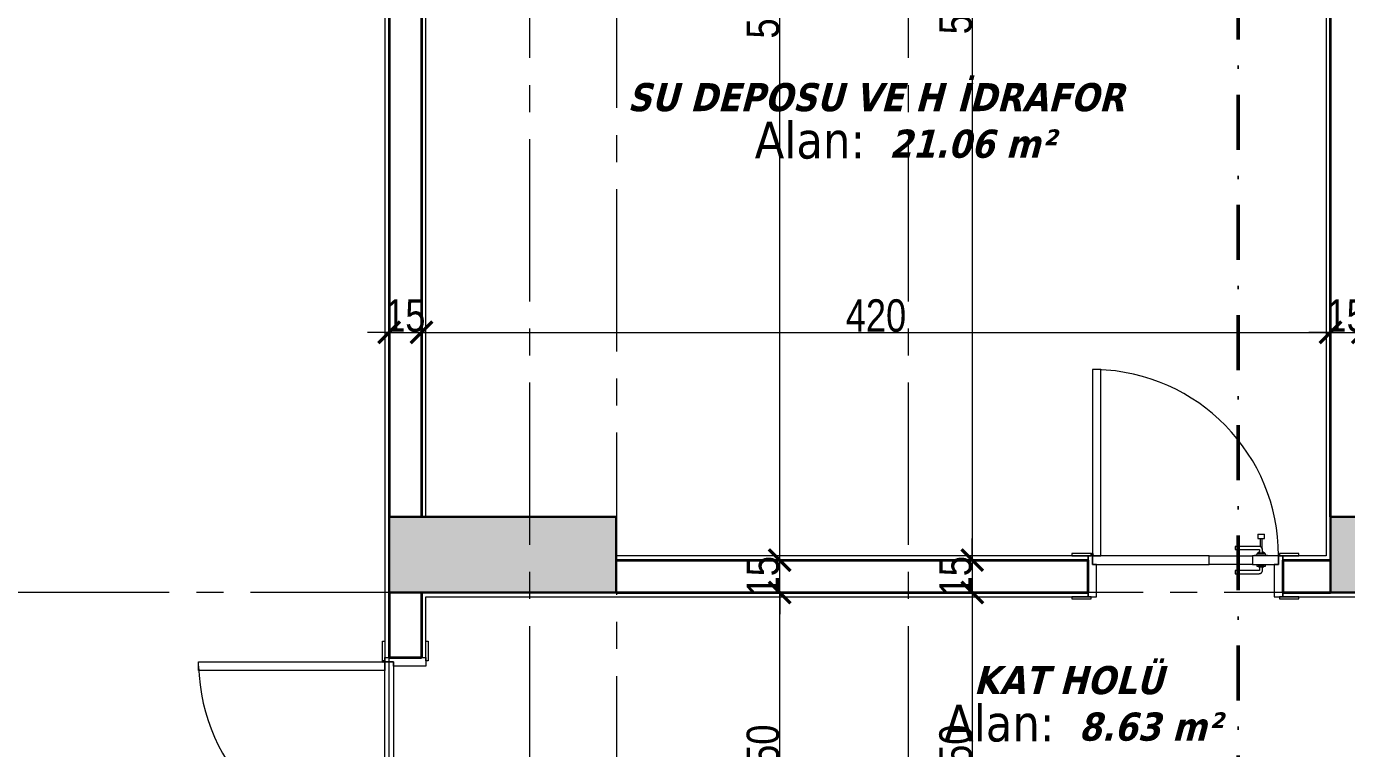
# Model space of a CAD drawing. Header units: millimetres. Extents: x 1373 to 40779, y 1939 to 6439.
# Drawn here: x 7154 to 7764, y 4294 to 4628 of the extents above; entities that cross this region are included whole.
import ezdxf

# ---------------------------------------------------------------- set-up
doc = ezdxf.new("R2010")
doc.units = ezdxf.units.MM
doc.linetypes.add('DASHDOTX2', pattern=[50.8, 25.4, -12.7, 0, -12.7])
doc.linetypes.add('IMPORT-CENTER2', pattern=[112.5, 75, -12.5, 12.5, -12.5])
for name, color, linetype, lineweight in [('A-AREA-IDEN', 2, 'Continuous', 18), ('A-DETL', 6, 'Continuous', 30), ('A-DETL-GENF', 92, 'Continuous', 18), ('A-DOOR', 31, 'Continuous', 18), ('A-DOOR-FRAM', 31, 'Continuous', 18), ('A-WALL', 20, 'Continuous', 9), ('A-WALL-FNSH', 113, 'Continuous', 18), ('ESYA', 3, 'Continuous', 25), ('kest', 4, 'DASHDOTX2', 50), ('OLCUIC', 241, 'Continuous', 20), ('S-GRID', 252, 'IMPORT-CENTER2', 5)]:
    doc.layers.add(name, color=color, linetype=linetype, lineweight=lineweight)
doc.layers.add('MASSE', color=7, linetype='Continuous')
doc.styles.add('50', font='arial.ttf', dxfattribs={"width": 0.8})
doc.styles.add('Tahoma', font='tahoma.ttf', dxfattribs={"height": 24.26112})
doc.styles.add('Tahoma_B_I', font='', dxfattribs={"height": 11})
doc.styles.get('Tahoma_B_I').set_extended_font_data('Tahoma', italic=True, bold=True)
doc.dimstyles.new('NERGİS', dxfattribs={"dimtxt": 15, "dimasz": 10, "dimexe": 20, "dimexo": 150, "dimgap": 0, "dimtad": 1, "dimdec": 0, "dimzin": 1, "dimtxsty": '50', "dimblk": 'ARCHTICK', "dimcen": 0, "dimse1": 1, "dimse2": 1, "dimclrd": 56, "dimclrt": 56, "dimazin": 3, "dimtfac": 1, "dimtdec": 0, "dimtix": 1, "dimtmove": 2, "dimatfit": 2, "dimldrblk": 'DOTSMALL', "dimlwd": 0, "dimlwe": -1, "dimarcsym": 0})

# ---------------------------------------------------------------- blocks, each defined once
blk = doc.blocks.new('_MB_KAPI_CAMLI_B - _m_kapı_90_camlı-2079224-2_BODRUM KAT')
at = {"layer": 'A-DOOR'}
for p, q in [((-44, 95.5), (-48, 95.5)), ((-48, 95.5), (-48, 9.5)), ((-44, 9.5), (-44, 95.5)), ((28.5, 19.5), (28.5, 17.5)), ((28.5, 19.5), (30, 19.5)), ((30, 19.5), (31.5, 19.5)), ((31.5, 17.5), (31.5, 19.5)), ((29, 13.8), (18, 13.8)), ((18, 13.8), (18, 12.4)), ((18, 12.4), (29, 12.4)), ((28.5, 17.5), (30, 17.5)), ((29.5, 17.5), (29.5, 13.55)), ((30, 17.5), (31.5, 17.5)), ((30.5, 12.5), (30.5, 17.5)), ((-48, 9.5), (-44, 9.5)), ((6, 9.5), (-48, 9.5)), ((-48, 9.5), (-48, 5.5)), ((6, 5.5), (6, 9.5)), ((6, 9.5), (26, 9.5)), ((38, 9.5), (26, 9.5)), ((26, 9.5), (26, 5.5)), ((27, 9.8), (27, 9.5)), ((27, 9.8), (28.04, 9.8)), ((28, 10.3), (28, 9.5)), ((28.09, 10.3), (28, 10.3)), ((28.67, 10.3), (28, 10.3)), ((28.67, 10.3), (31.33, 10.3)), ((28.78, 10.6), (28.78, 10.3)), ((28.94, 10.6), (28.78, 10.6)), ((31.22, 10.6), (28.78, 10.6)), ((29.3, 12.1), (29.3, 10.6)), ((30.7, 10.6), (30.7, 12.1)), ((31.22, 10.6), (31.06, 10.6)), ((31.22, 10.3), (31.22, 10.6)), ((32, 10.3), (31.33, 10.3)), ((32, 10.3), (31.91, 10.3)), ((31.96, 9.8), (33, 9.8)), ((32, 9.5), (32, 10.3)), ((33, 9.5), (33, 9.8)), ((40, 9.5), (38, 9.5)), ((38, 5.5), (38, 9.5)), ((-48, 5.5), (6, 5.5)), ((26, 5.5), (6, 5.5)), ((29, 2.6), (18, 2.6)), ((18, 2.6), (18, 1.2)), ((18, 1.2), (29, 1.2)), ((26, 5.5), (38, 5.5)), ((28, 5.5), (28, 4.7)), ((28, 4.7), (28.67, 4.7)), ((28, 4.7), (28.09, 4.7)), ((31.33, 4.7), (28.67, 4.7)), ((28.78, 4.7), (28.78, 4.4)), ((28.78, 4.4), (31.22, 4.4)), ((28.78, 4.4), (28.94, 4.4)), ((29.3, 4.4), (29.3, 2.9)), ((30.7, 2.9), (30.7, 4.4)), ((31.06, 4.4), (31.22, 4.4)), ((31.22, 4.4), (31.22, 4.7)), ((31.33, 4.7), (32, 4.7)), ((31.91, 4.7), (32, 4.7)), ((32, 4.7), (32, 5.5))]:
    blk.add_line(p, q, dxfattribs=at)
at = {"layer": 'A-DOOR', "flags": 128}
for points in [[(30.7, 12.1), (30.7, 12.17), (30.69, 12.24), (30.69, 12.3), (30.68, 12.37), (30.67, 12.44), (30.65, 12.5), (30.63, 12.57), (30.61, 12.63), (30.59, 12.7), (30.57, 12.76), (30.54, 12.82), (30.51, 12.89), (30.48, 12.94), (30.44, 13), (30.4, 13.06), (30.36, 13.12), (30.32, 13.17), (30.28, 13.22), (30.23, 13.27), (30.18, 13.32), (30.13, 13.37), (30.08, 13.41), (30.03, 13.45), (29.97, 13.49), (29.92, 13.53), (29.86, 13.57), (29.8, 13.6), (29.74, 13.63), (29.68, 13.66), (29.62, 13.68), (29.55, 13.71), (29.49, 13.73), (29.42, 13.75), (29.36, 13.76), (29.29, 13.78), (29.22, 13.79), (29.15, 13.79), (29.09, 13.8), (29.02, 13.8), (29, 13.8)], [(29, 12.4), (29.01, 12.4), (29.02, 12.4), (29.04, 12.4), (29.05, 12.4), (29.06, 12.39), (29.07, 12.39), (29.08, 12.39), (29.09, 12.38), (29.11, 12.38), (29.12, 12.38), (29.13, 12.37), (29.14, 12.37), (29.15, 12.36), (29.16, 12.35), (29.17, 12.35), (29.18, 12.34), (29.19, 12.33), (29.2, 12.33), (29.21, 12.32), (29.22, 12.31), (29.22, 12.3), (29.23, 12.29), (29.24, 12.28), (29.25, 12.27), (29.25, 12.26), (29.26, 12.25), (29.26, 12.24), (29.27, 12.23), (29.28, 12.22), (29.28, 12.21), (29.28, 12.2), (29.29, 12.19), (29.29, 12.17), (29.29, 12.16), (29.3, 12.15), (29.3, 12.14), (29.3, 12.13), (29.3, 12.12), (29.3, 12.1), (29.3, 12.1)], [(28.02, 9.8), (28.04, 9.88), (28.05, 9.96), (28.07, 10.03), (28.1, 10.11)], [(28.18, 10.33), (28.22, 10.41), (28.26, 10.48), (28.3, 10.55), (28.34, 10.61), (28.38, 10.68), (28.43, 10.74), (28.48, 10.8), (28.54, 10.86), (28.59, 10.92), (28.65, 10.98), (28.71, 11.03), (28.77, 11.08), (28.84, 11.13), (28.9, 11.17), (28.97, 11.22), (29.04, 11.25), (29.11, 11.29), (29.18, 11.33), (29.19, 11.33)], [(29.19, 11.33), (29.21, 11.34), (29.23, 11.35), (29.25, 11.36), (29.27, 11.37), (29.28, 11.38), (29.3, 11.39), (29.32, 11.41)], [(30.68, 11.41), (30.7, 11.4), (30.71, 11.38), (30.73, 11.37), (30.75, 11.36), (30.77, 11.35), (30.79, 11.34), (30.8, 11.33), (30.81, 11.33)], [(30.81, 11.33), (30.88, 11.3), (30.95, 11.26), (31.02, 11.22), (31.09, 11.18), (31.15, 11.13), (31.22, 11.09), (31.28, 11.04), (31.34, 10.98), (31.4, 10.93), (31.46, 10.87), (31.51, 10.81), (31.56, 10.75), (31.61, 10.69), (31.66, 10.62), (31.7, 10.56), (31.74, 10.49), (31.78, 10.42), (31.81, 10.34), (31.85, 10.27)], [(31.92, 10.05), (31.94, 9.97), (31.96, 9.89), (31.98, 9.81), (31.98, 9.8)], [(29, 1.2), (29.07, 1.2), (29.14, 1.21), (29.2, 1.21), (29.27, 1.22), (29.34, 1.23), (29.4, 1.25), (29.47, 1.27), (29.53, 1.29), (29.6, 1.31), (29.66, 1.33), (29.72, 1.36), (29.79, 1.39), (29.84, 1.42), (29.9, 1.46), (29.96, 1.5), (30.02, 1.54), (30.07, 1.58), (30.12, 1.62), (30.17, 1.67), (30.22, 1.72), (30.27, 1.77), (30.31, 1.82), (30.35, 1.87), (30.39, 1.93), (30.43, 1.98), (30.47, 2.04), (30.5, 2.1), (30.53, 2.16), (30.56, 2.22), (30.58, 2.28), (30.61, 2.35), (30.63, 2.41), (30.65, 2.48), (30.66, 2.54), (30.68, 2.61), (30.69, 2.68), (30.69, 2.75), (30.7, 2.81), (30.7, 2.88), (30.7, 2.9)], [(29.3, 2.9), (29.3, 2.89), (29.3, 2.88), (29.3, 2.86), (29.3, 2.85), (29.29, 2.84), (29.29, 2.83), (29.29, 2.82), (29.28, 2.81), (29.28, 2.79), (29.28, 2.78), (29.27, 2.77), (29.27, 2.76), (29.26, 2.75), (29.25, 2.74), (29.25, 2.73), (29.24, 2.72), (29.23, 2.71), (29.23, 2.7), (29.22, 2.69), (29.21, 2.68), (29.2, 2.68), (29.19, 2.67), (29.18, 2.66), (29.17, 2.65), (29.16, 2.65), (29.15, 2.64), (29.14, 2.64), (29.13, 2.63), (29.12, 2.62), (29.11, 2.62), (29.1, 2.62), (29.09, 2.61), (29.07, 2.61), (29.06, 2.61), (29.05, 2.6), (29.04, 2.6), (29.03, 2.6), (29.02, 2.6), (29, 2.6), (29, 2.6)]]:
    blk.add_lwpolyline(points, dxfattribs=at)
at = {"layer": 'A-DOOR'}
blk.add_circle((-48.06, 10.27), 0.42, dxfattribs=at)
blk.add_arc((-48, 9.5), 86.02, 0, 88.63569, dxfattribs=at)
at = {"layer": 'A-DOOR-FRAM'}
for p, q in [((-48.5, 10.5), (-57.5, 10.5)), ((-57.5, 10.5), (-57.5, 9.5)), ((-57.5, 9.5), (-48.5, 9.5)), ((-48, 9.5), (-50, 9.5)), ((-50, 9.5), (-50, -9.5)), ((-48.5, 9.5), (-48.5, 10.5)), ((-48, 5.5), (-48, 9.5)), ((40, 9.5), (38, 9.5)), ((38, 9.5), (38, 5.5)), ((47.5, 10.5), (38.5, 10.5)), ((38.5, 10.5), (38.5, 9.5)), ((38.5, 9.5), (47.5, 9.5)), ((40, -9.5), (40, 9.5)), ((47.5, 9.5), (47.5, 10.5)), ((-46, 5.5), (-48, 5.5)), ((-46, -9.5), (-46, 5.5)), ((38, 5.5), (36, 5.5)), ((36, 5.5), (36, -9.5)), ((-48.5, -9.5), (-57.5, -9.5)), ((-57.5, -9.5), (-57.5, -10.5)), ((-57.5, -10.5), (-48.5, -10.5)), ((-50, -9.5), (-46, -9.5)), ((-48.5, -10.5), (-48.5, -9.5)), ((36, -9.5), (40, -9.5)), ((47.5, -9.5), (38.5, -9.5)), ((38.5, -9.5), (38.5, -10.5)), ((38.5, -10.5), (47.5, -10.5)), ((47.5, -10.5), (47.5, -9.5))]:
    blk.add_line(p, q, dxfattribs=at)
blk = doc.blocks.new('_MB_KAPI_CAMLI_B - _m_kapı_90_camlı-2079169-2_BODRUM KAT')
at = {"layer": 'A-DOOR'}
for p, q in [((-48, -9.5), (-48, -5.5)), ((-48, -5.5), (6, -5.5)), ((6, -5.5), (6, -9.5)), ((26, -5.5), (6, -5.5)), ((29, -1.2), (18, -1.2)), ((18, -1.2), (18, -2.6)), ((18, -2.6), (29, -2.6)), ((26, -9.5), (26, -5.5)), ((26, -5.5), (38, -5.5)), ((28, -4.7), (28, -5.5)), ((28.09, -4.7), (28, -4.7)), ((28.67, -4.7), (28, -4.7)), ((28.67, -4.7), (31.33, -4.7)), ((28.78, -4.4), (28.78, -4.7)), ((28.94, -4.4), (28.78, -4.4)), ((31.22, -4.4), (28.78, -4.4)), ((29.3, -2.9), (29.3, -4.4)), ((30.7, -4.4), (30.7, -2.9)), ((31.22, -4.4), (31.06, -4.4)), ((31.22, -4.7), (31.22, -4.4)), ((32, -4.7), (31.33, -4.7)), ((32, -4.7), (31.91, -4.7)), ((32, -5.5), (32, -4.7)), ((38, -5.5), (38, -9.5)), ((-48, -95.5), (-48, -9.5)), ((-48, -9.5), (-44, -9.5)), ((6, -9.5), (-48, -9.5)), ((-44, -9.5), (-44, -95.5)), ((6, -9.5), (26, -9.5)), ((38, -9.5), (26, -9.5)), ((27, -9.5), (27, -9.8)), ((28.04, -9.8), (27, -9.8)), ((28, -9.5), (28, -10.3)), ((28, -10.3), (28.67, -10.3)), ((28, -10.3), (28.09, -10.3)), ((31.33, -10.3), (28.67, -10.3)), ((28.78, -10.3), (28.78, -10.6)), ((28.78, -10.6), (31.22, -10.6)), ((28.78, -10.6), (28.94, -10.6)), ((29.3, -10.6), (29.3, -12.1)), ((30.7, -12.1), (30.7, -10.6)), ((31.06, -10.6), (31.22, -10.6)), ((31.22, -10.6), (31.22, -10.3)), ((31.33, -10.3), (32, -10.3)), ((31.91, -10.3), (32, -10.3)), ((33, -9.8), (31.96, -9.8)), ((32, -10.3), (32, -9.5)), ((33, -9.8), (33, -9.5)), ((40, -9.5), (38, -9.5)), ((29, -12.4), (18, -12.4)), ((18, -12.4), (18, -13.8)), ((18, -13.8), (29, -13.8)), ((28.5, -17.5), (28.5, -19.5)), ((30, -17.5), (28.5, -17.5)), ((29.5, -13.55), (29.5, -17.5)), ((31.5, -17.5), (30, -17.5)), ((30.5, -17.5), (30.5, -12.5)), ((31.5, -19.5), (31.5, -17.5)), ((30, -19.5), (28.5, -19.5)), ((31.5, -19.5), (30, -19.5)), ((-44, -95.5), (-48, -95.5))]:
    blk.add_line(p, q, dxfattribs=at)
at = {"layer": 'A-DOOR', "flags": 128}
for points in [[(30.7, -2.9), (30.7, -2.83), (30.69, -2.76), (30.69, -2.7), (30.68, -2.63), (30.67, -2.56), (30.65, -2.5), (30.63, -2.43), (30.61, -2.37), (30.59, -2.3), (30.57, -2.24), (30.54, -2.18), (30.51, -2.11), (30.48, -2.06), (30.44, -2), (30.4, -1.94), (30.36, -1.88), (30.32, -1.83), (30.28, -1.78), (30.23, -1.73), (30.18, -1.68), (30.13, -1.63), (30.08, -1.59), (30.03, -1.55), (29.97, -1.51), (29.92, -1.47), (29.86, -1.43), (29.8, -1.4), (29.74, -1.37), (29.68, -1.34), (29.62, -1.32), (29.55, -1.29), (29.49, -1.27), (29.42, -1.25), (29.36, -1.24), (29.29, -1.22), (29.22, -1.21), (29.15, -1.21), (29.09, -1.2), (29.02, -1.2), (29, -1.2)], [(29, -2.6), (29.01, -2.6), (29.02, -2.6), (29.04, -2.6), (29.05, -2.6), (29.06, -2.61), (29.07, -2.61), (29.08, -2.61), (29.09, -2.62), (29.11, -2.62), (29.12, -2.62), (29.13, -2.63), (29.14, -2.63), (29.15, -2.64), (29.16, -2.65), (29.17, -2.65), (29.18, -2.66), (29.19, -2.67), (29.2, -2.67), (29.21, -2.68), (29.22, -2.69), (29.22, -2.7), (29.23, -2.71), (29.24, -2.72), (29.25, -2.73), (29.25, -2.74), (29.26, -2.75), (29.26, -2.76), (29.27, -2.77), (29.28, -2.78), (29.28, -2.79), (29.28, -2.8), (29.29, -2.81), (29.29, -2.83), (29.29, -2.84), (29.3, -2.85), (29.3, -2.86), (29.3, -2.87), (29.3, -2.88), (29.3, -2.9), (29.3, -2.9)], [(28.08, -10.05), (28.06, -9.97), (28.04, -9.89), (28.02, -9.81), (28.02, -9.8)], [(29.19, -11.33), (29.12, -11.3), (29.05, -11.26), (28.98, -11.22), (28.91, -11.18), (28.85, -11.13), (28.78, -11.09), (28.72, -11.04), (28.66, -10.98), (28.6, -10.93), (28.54, -10.87), (28.49, -10.81), (28.44, -10.75), (28.39, -10.69), (28.34, -10.62), (28.3, -10.56), (28.26, -10.49), (28.22, -10.42), (28.19, -10.34), (28.15, -10.27)], [(29, -13.8), (29.07, -13.8), (29.14, -13.79), (29.2, -13.79), (29.27, -13.78), (29.34, -13.77), (29.4, -13.75), (29.47, -13.73), (29.53, -13.71), (29.6, -13.69), (29.66, -13.67), (29.72, -13.64), (29.79, -13.61), (29.84, -13.58), (29.9, -13.54), (29.96, -13.5), (30.02, -13.46), (30.07, -13.42), (30.12, -13.38), (30.17, -13.33), (30.22, -13.28), (30.27, -13.23), (30.31, -13.18), (30.35, -13.13), (30.39, -13.07), (30.43, -13.02), (30.47, -12.96), (30.5, -12.9), (30.53, -12.84), (30.56, -12.78), (30.58, -12.72), (30.61, -12.65), (30.63, -12.59), (30.65, -12.52), (30.66, -12.46), (30.68, -12.39), (30.69, -12.32), (30.69, -12.25), (30.7, -12.19), (30.7, -12.12), (30.7, -12.1)], [(29.3, -12.1), (29.3, -12.11), (29.3, -12.12), (29.3, -12.14), (29.3, -12.15), (29.29, -12.16), (29.29, -12.17), (29.29, -12.18), (29.28, -12.19), (29.28, -12.21), (29.28, -12.22), (29.27, -12.23), (29.27, -12.24), (29.26, -12.25), (29.25, -12.26), (29.25, -12.27), (29.24, -12.28), (29.23, -12.29), (29.23, -12.3), (29.22, -12.31), (29.21, -12.32), (29.2, -12.32), (29.19, -12.33), (29.18, -12.34), (29.17, -12.35), (29.16, -12.35), (29.15, -12.36), (29.14, -12.36), (29.13, -12.37), (29.12, -12.38), (29.11, -12.38), (29.1, -12.38), (29.09, -12.39), (29.07, -12.39), (29.06, -12.39), (29.05, -12.4), (29.04, -12.4), (29.03, -12.4), (29.02, -12.4), (29, -12.4), (29, -12.4)], [(29.32, -11.41), (29.3, -11.4), (29.29, -11.38), (29.27, -11.37), (29.25, -11.36), (29.23, -11.35), (29.21, -11.34), (29.2, -11.33), (29.19, -11.33)], [(30.81, -11.33), (30.79, -11.34), (30.77, -11.35), (30.75, -11.36), (30.73, -11.37), (30.72, -11.38), (30.7, -11.39), (30.68, -11.41)], [(31.82, -10.33), (31.78, -10.41), (31.74, -10.48), (31.7, -10.55), (31.66, -10.61), (31.62, -10.68), (31.57, -10.74), (31.52, -10.8), (31.46, -10.86), (31.41, -10.92), (31.35, -10.98), (31.29, -11.03), (31.23, -11.08), (31.16, -11.13), (31.1, -11.17), (31.03, -11.22), (30.96, -11.25), (30.89, -11.29), (30.82, -11.33), (30.81, -11.33)], [(31.98, -9.8), (31.96, -9.88), (31.95, -9.96), (31.93, -10.03), (31.9, -10.11)]]:
    blk.add_lwpolyline(points, dxfattribs=at)
at = {"layer": 'A-DOOR'}
blk.add_circle((-48.06, -10.27), 0.42, dxfattribs=at)
blk.add_arc((-48, -9.5), 86.02, 271.36431, 0, dxfattribs=at)
at = {"layer": 'A-DOOR-FRAM'}
for p, q in [((-57.5, 9.5), (-57.5, 10.5)), ((-57.5, 10.5), (-48.5, 10.5)), ((-48.5, 9.5), (-57.5, 9.5)), ((-50, -9.5), (-50, 9.5)), ((-50, 9.5), (-46, 9.5)), ((-48.5, 10.5), (-48.5, 9.5)), ((-46, 9.5), (-46, -5.5)), ((36, 9.5), (40, 9.5)), ((36, -5.5), (36, 9.5)), ((38.5, 9.5), (38.5, 10.5)), ((38.5, 10.5), (47.5, 10.5)), ((47.5, 9.5), (38.5, 9.5)), ((40, 9.5), (40, -9.5)), ((47.5, 10.5), (47.5, 9.5)), ((-48, -5.5), (-48, -9.5)), ((-46, -5.5), (-48, -5.5)), ((38, -5.5), (36, -5.5)), ((38, -9.5), (38, -5.5)), ((-57.5, -9.5), (-48.5, -9.5)), ((-57.5, -10.5), (-57.5, -9.5)), ((-48.5, -10.5), (-57.5, -10.5)), ((-48, -9.5), (-50, -9.5)), ((-48.5, -9.5), (-48.5, -10.5)), ((40, -9.5), (38, -9.5)), ((38.5, -9.5), (47.5, -9.5)), ((38.5, -10.5), (38.5, -9.5)), ((47.5, -10.5), (38.5, -10.5)), ((47.5, -9.5), (47.5, -10.5))]:
    blk.add_line(p, q, dxfattribs=at)
blk = doc.blocks.new('_MB_TASLAK_MAHALL_ETİKETİ_50_ÖL1 - _MB_1_100 ODA ETİKETİ 2-1849262-2_BODRUM KAT')
at = {"layer": 'A-AREA-IDEN', "insert": (-0.1168, 0.0189), "char_height": 0.17, "width": 0.633333, "attachment_point": 1, "style": 'Tahoma'}
blk.add_mtext('Alan:', dxfattribs=at)
blk = doc.blocks.new('_ArchTick')
at = {"color": 0, "linetype": 'ByBlock', "const_width": 0.15}
blk.add_lwpolyline([(-0.5, -0.5), (0.5, 0.5)], dxfattribs=at)
blk = doc.blocks.new('*D18104')
at = {"layer": 'Defpoints', "color": 0, "transparency": 16777216}
for p in [(7590.74, 4895.42), (7590.74, 4381.56), (7590.74, 4381.56)]:
    blk.add_point(p, dxfattribs=at)
at = {"layer": 'OLCUIC', "color": 56, "lineweight": 0, "transparency": 16777216}
blk.add_line((7590.74, 4895.42), (7590.74, 4381.56), dxfattribs=at)
at = {"layer": 'OLCUIC', "color": 56, "lineweight": 0, "transparency": 16777216, "xscale": 10, "yscale": 10, "zscale": 10}
for p, rotation in [((7590.74, 4895.42), 90), ((7590.74, 4381.56), 270)]:
    blk.add_blockref('_ArchTick', p, dxfattribs=dict(at, rotation=rotation))
at = {"layer": 'OLCUIC', "color": 56, "transparency": 16777216, "insert": (7583.08, 4638.49), "char_height": 15, "attachment_point": 5, "rotation": 90, "style": '50'}
blk.add_mtext('514', dxfattribs=at)
blk = doc.blocks.new('_DotSmall')
at = {"layer": 'ESYA', "color": 0, "const_width": 0.5}
blk.add_lwpolyline([(-0.0625, 0, 1), (0.0625, 0, 1)], format="xyb", close=True, dxfattribs=at)
blk = doc.blocks.new('*D18105')
at = {"layer": 'Defpoints', "color": 0, "transparency": 16777216}
for p in [(7590.74, 4381.56), (7590.74, 4366.56), (7590.74, 4366.56)]:
    blk.add_point(p, dxfattribs=at)
at = {"layer": 'OLCUIC', "color": 56, "lineweight": 0, "transparency": 16777216}
for p, q in [((7590.74, 4381.56), (7590.74, 4391.56)), ((7590.74, 4381.56), (7590.74, 4366.56)), ((7590.74, 4366.56), (7590.74, 4356.56))]:
    blk.add_line(p, q, dxfattribs=at)
at = {"layer": 'OLCUIC', "color": 56, "lineweight": 0, "transparency": 16777216, "xscale": 10, "yscale": 10, "zscale": 10}
for p, rotation in [((7590.74, 4381.56), 270), ((7590.74, 4366.56), 90)]:
    blk.add_blockref('_ArchTick', p, dxfattribs=dict(at, rotation=rotation))
at = {"layer": 'OLCUIC', "color": 56, "transparency": 16777216, "insert": (7583.08, 4374.06), "char_height": 15, "attachment_point": 5, "rotation": 90, "style": '50'}
blk.add_mtext('15', dxfattribs=at)
blk = doc.blocks.new('*D18106')
at = {"layer": 'Defpoints', "color": 0, "transparency": 16777216}
for p in [(7590.74, 4366.56), (7590.74, 4216.56), (7590.74, 4216.56)]:
    blk.add_point(p, dxfattribs=at)
at = {"layer": 'OLCUIC', "color": 56, "lineweight": 0, "transparency": 16777216}
blk.add_line((7590.74, 4366.56), (7590.74, 4216.56), dxfattribs=at)
at = {"layer": 'OLCUIC', "color": 56, "lineweight": 0, "transparency": 16777216, "xscale": 10, "yscale": 10, "zscale": 10}
for p, rotation in [((7590.74, 4366.56), 90), ((7590.74, 4216.56), 270)]:
    blk.add_blockref('_ArchTick', p, dxfattribs=dict(at, rotation=rotation))
at = {"layer": 'OLCUIC', "color": 56, "transparency": 16777216, "insert": (7583.08, 4291.56), "char_height": 15, "attachment_point": 5, "rotation": 90, "style": '50'}
blk.add_mtext('150', dxfattribs=at)
blk = doc.blocks.new('*D18124')
at = {"layer": 'Defpoints', "color": 0, "transparency": 16777216}
for p in [(7501.72, 4366.56), (7515.27, 4366.56), (7528.21, 4216.56)]:
    blk.add_point(p, dxfattribs=at)
at = {"layer": 'OLCUIC', "color": 56, "lineweight": 0, "transparency": 16777216}
blk.add_line((7501.72, 4216.56), (7501.72, 4366.56), dxfattribs=at)
at = {"layer": 'OLCUIC', "color": 56, "lineweight": 0, "transparency": 16777216, "xscale": 10, "yscale": 10, "zscale": 10}
for p, rotation in [((7501.72, 4366.56), 90), ((7501.72, 4216.56), 270)]:
    blk.add_blockref('_ArchTick', p, dxfattribs=dict(at, rotation=rotation))
at = {"layer": 'OLCUIC', "color": 56, "transparency": 16777216, "insert": (7494.06, 4291.56), "char_height": 15, "attachment_point": 5, "rotation": 90, "style": '50'}
blk.add_mtext('150', dxfattribs=at)
blk = doc.blocks.new('*D18125')
at = {"layer": 'Defpoints', "color": 0, "transparency": 16777216}
for p in [(7501.72, 4381.56), (7518.22, 4381.56), (7515.27, 4366.56)]:
    blk.add_point(p, dxfattribs=at)
at = {"layer": 'OLCUIC', "color": 56, "lineweight": 0, "transparency": 16777216}
for p, q in [((7501.72, 4381.56), (7501.72, 4391.56)), ((7501.72, 4366.56), (7501.72, 4381.56)), ((7501.72, 4366.56), (7501.72, 4356.56))]:
    blk.add_line(p, q, dxfattribs=at)
at = {"layer": 'OLCUIC', "color": 56, "lineweight": 0, "transparency": 16777216, "xscale": 10, "yscale": 10, "zscale": 10}
for p, rotation in [((7501.72, 4381.56), 270), ((7501.72, 4366.56), 90)]:
    blk.add_blockref('_ArchTick', p, dxfattribs=dict(at, rotation=rotation))
at = {"layer": 'OLCUIC', "color": 56, "transparency": 16777216, "insert": (7494.06, 4374.06), "char_height": 15, "attachment_point": 5, "rotation": 90, "style": '50'}
blk.add_mtext('15', dxfattribs=at)
blk = doc.blocks.new('*D18126')
at = {"layer": 'Defpoints', "color": 0, "transparency": 16777216}
for p in [(7501.03, 4891.52), (7501.72, 4891.52), (7518.22, 4381.56)]:
    blk.add_point(p, dxfattribs=at)
at = {"layer": 'OLCUIC', "color": 56, "lineweight": 0, "transparency": 16777216}
blk.add_line((7501.72, 4381.56), (7501.72, 4891.52), dxfattribs=at)
at = {"layer": 'OLCUIC', "color": 56, "lineweight": 0, "transparency": 16777216, "xscale": 10, "yscale": 10, "zscale": 10}
for p, rotation in [((7501.72, 4891.52), 90), ((7501.72, 4381.56), 270)]:
    blk.add_blockref('_ArchTick', p, dxfattribs=dict(at, rotation=rotation))
at = {"layer": 'OLCUIC', "color": 56, "transparency": 16777216, "insert": (7494.06, 4636.54), "char_height": 15, "attachment_point": 5, "rotation": 90, "style": '50'}
blk.add_mtext('510', dxfattribs=at)
blk = doc.blocks.new('KESİT')
at = {"layer": 'kest'}
blk.add_line((14767.84, 2942.37), (14767.85, 5394.21), dxfattribs=at)
blk = doc.blocks.new('*D20685')
at = {"layer": 'Defpoints', "color": 0, "transparency": 16777216}
for p in [(7321.21, 4486.78), (7336.21, 4486.78), (7336.21, 4486.78)]:
    blk.add_point(p, dxfattribs=at)
at = {"layer": 'MASSE', "color": 56, "lineweight": 0, "transparency": 16777216}
for p, q in [((7321.21, 4486.78), (7311.21, 4486.78)), ((7321.21, 4486.78), (7336.21, 4486.78)), ((7336.21, 4486.78), (7346.21, 4486.78))]:
    blk.add_line(p, q, dxfattribs=at)
at = {"layer": 'MASSE', "color": 56, "lineweight": 0, "transparency": 16777216, "xscale": 10, "yscale": 10, "zscale": 10}
blk.add_blockref('_ArchTick', (7321.21, 4486.78), dxfattribs=at)
at = {"layer": 'MASSE', "color": 56, "lineweight": 0, "transparency": 16777216, "xscale": 10, "yscale": 10, "zscale": 10, "rotation": 180}
blk.add_blockref('_ArchTick', (7336.21, 4486.78), dxfattribs=at)
at = {"layer": 'MASSE', "color": 56, "transparency": 16777216, "insert": (7328.71, 4494.44), "char_height": 15, "attachment_point": 5, "style": '50'}
blk.add_mtext('15', dxfattribs=at)
blk = doc.blocks.new('*D20686')
at = {"layer": 'Defpoints', "color": 0, "transparency": 16777216}
for p in [(7336.21, 4486.78), (7756.21, 4486.78), (7756.21, 4486.78)]:
    blk.add_point(p, dxfattribs=at)
at = {"layer": 'MASSE', "color": 56, "lineweight": 0, "transparency": 16777216}
blk.add_line((7336.21, 4486.78), (7756.21, 4486.78), dxfattribs=at)
at = {"layer": 'MASSE', "color": 56, "lineweight": 0, "transparency": 16777216, "xscale": 10, "yscale": 10, "zscale": 10, "rotation": 180}
blk.add_blockref('_ArchTick', (7336.21, 4486.78), dxfattribs=at)
at = {"layer": 'MASSE', "color": 56, "lineweight": 0, "transparency": 16777216, "xscale": 10, "yscale": 10, "zscale": 10}
blk.add_blockref('_ArchTick', (7756.21, 4486.78), dxfattribs=at)
at = {"layer": 'MASSE', "color": 56, "transparency": 16777216, "insert": (7546.21, 4494.44), "char_height": 15, "attachment_point": 5, "style": '50'}
blk.add_mtext('420', dxfattribs=at)
blk = doc.blocks.new('*D20687')
at = {"layer": 'Defpoints', "color": 0, "transparency": 16777216}
for p in [(7756.21, 4486.78), (7771.21, 4486.78), (7771.21, 4486.78)]:
    blk.add_point(p, dxfattribs=at)
at = {"layer": 'MASSE', "color": 56, "lineweight": 0, "transparency": 16777216}
for p, q in [((7756.21, 4486.78), (7746.21, 4486.78)), ((7756.21, 4486.78), (7771.21, 4486.78)), ((7771.21, 4486.78), (7781.21, 4486.78))]:
    blk.add_line(p, q, dxfattribs=at)
at = {"layer": 'MASSE', "color": 56, "lineweight": 0, "transparency": 16777216, "xscale": 10, "yscale": 10, "zscale": 10}
blk.add_blockref('_ArchTick', (7756.21, 4486.78), dxfattribs=at)
at = {"layer": 'MASSE', "color": 56, "lineweight": 0, "transparency": 16777216, "xscale": 10, "yscale": 10, "zscale": 10, "rotation": 180}
blk.add_blockref('_ArchTick', (7771.21, 4486.78), dxfattribs=at)
at = {"layer": 'MASSE', "color": 56, "transparency": 16777216, "insert": (7763.71, 4494.44), "char_height": 15, "attachment_point": 5, "style": '50'}
blk.add_mtext('15', dxfattribs=at)

msp = doc.modelspace()

# ---------------------------------------------------------------- hatches: boundary and pattern name
at = {"layer": 'A-DETL-GENF'}
h = msp.add_hatch(dxfattribs=at)
h.set_pattern_fill('FP_21', color=153, style=0, pattern_type=2)
h.set_pattern_definition([(45, (7356.856, 4456.518), (-17.9605, 17.9605), []), (45, (7374.816, 4456.518), (-17.9605, 17.9605), [12.7, -12.7])])
h.paths.add_polyline_path([(6866.21, 3375.28), (6901.21, 3375.28), (6901.21, 3445.28), (6866.21, 3445.28)])
h.paths.add_polyline_path([(8469.19, 3375.28), (8469.19, 3410.28), (8399.19, 3410.28), (8399.19, 3375.28), (8410.43, 3375.28)])
h.paths.add_polyline_path([(6421.49, 3375.28), (6421.49, 3410.28), (6351.49, 3410.28), (6351.49, 3375.28)])
h.paths.add_polyline_path([(7421.21, 3375.28), (7421.21, 3445.28), (7386.21, 3445.28), (7386.21, 3375.28)])
h.paths.add_polyline_path([(7991.21, 3375.28), (7991.21, 3445.28), (7956.21, 3445.28), (7956.21, 3375.28)])
h.paths.add_polyline_path([(8448.76, 3841.56), (8447.23, 3876.56), (8377.23, 3876.56), (8377.23, 3841.56), (8410.43, 3841.56)])
h.paths.add_polyline_path([(7991.21, 3841.56), (7991.21, 3951.56), (7801.21, 3951.56), (7801.21, 3926.56), (7966.21, 3926.56), (7966.21, 3841.56)])
h.paths.add_polyline_path([(6896.21, 3841.56), (6896.21, 3951.56), (6866.21, 3951.56), (6866.21, 3841.56)])
h.paths.add_polyline_path([(6421.49, 3841.56), (6421.49, 3876.56), (6351.49, 3876.56), (6351.49, 3841.56)])
h.paths.add_polyline_path([(7561.21, 3926.56), (7561.21, 4216.56), (7536.21, 4216.56), (7536.21, 3926.56)])
h.paths.add_polyline_path([(7379.91, 3926.56), (7411.21, 3926.56), (7411.21, 3951.56), (7346.21, 3951.56), (7346.21, 4216.56), (7321.21, 4216.56), (7321.21, 3926.56)])
h.paths.add_polyline_path([(8354.24, 4366.56), (8425.77, 4366.56), (8424.24, 4401.56), (8354.24, 4401.56)])
h.paths.add_polyline_path([(7826.21, 4366.56), (7826.21, 4401.56), (7756.21, 4401.56), (7756.21, 4366.56), (7766.36, 4366.56)])
h.paths.add_polyline_path([(7379.91, 4366.56), (7426.21, 4366.56), (7426.21, 4401.56), (7321.21, 4401.56), (7321.21, 4366.56)])
h.paths.add_polyline_path([(6864.66, 4366.56), (6913.21, 4366.56), (6913.21, 4391.56), (6763.21, 4391.56), (6763.21, 4366.56)])
h.paths.add_polyline_path([(6351.49, 4366.56), (6421.49, 4366.56), (6421.49, 4401.56), (6351.49, 4401.56)])
h.paths.add_polyline_path([(6351.49, 4821.52), (6386.49, 4821.52), (6386.49, 4891.52), (6351.49, 4891.52)])
h.paths.add_polyline_path([(6798.21, 4829.38), (6798.21, 4900.05), (6763.21, 4899.38), (6763.21, 4829.38)])
h.paths.add_polyline_path([(7391.27, 4841.77), (7426.27, 4841.77), (7426.27, 4913.29), (7391.27, 4911.77)])
h.paths.add_polyline_path([(7766.36, 4857.21), (7781.21, 4857.21), (7781.21, 4928.73), (7746.27, 4927.21), (7746.27, 4857.21)])
h.paths.add_polyline_path([(8364.97, 4884.14), (8399.97, 4884.14), (8399.97, 4955.66), (8364.97, 4954.14)])

# ---------------------------------------------------------------- linework, layer by layer
at = {"layer": 'A-DETL'}
for p, q in [((7426.21, 4401.56), (7321.21, 4401.56)), ((7321.21, 4401.56), (7321.21, 4366.56)), ((7426.21, 4366.56), (7426.21, 4401.56)), ((7826.21, 4401.56), (7756.21, 4401.56)), ((7756.21, 4401.56), (7756.21, 4366.56)), ((7321.21, 4366.56), (7426.21, 4366.56)), ((7756.21, 4366.56), (7826.21, 4366.56))]:
    msp.add_line(p, q, dxfattribs=at)
at = {"layer": 'A-WALL', "lineweight": 35}
for p, q in [((7321.21, 4858.29), (7321.21, 4401.56)), ((7756.21, 4401.56), (7756.21, 4857.21)), ((7336.21, 4843.29), (7336.21, 4401.56)), ((7426.21, 4381.56), (7644.21, 4381.56)), ((7644.21, 4366.56), (7644.21, 4381.56)), ((7734.21, 4381.56), (7734.21, 4366.56)), ((7734.21, 4381.56), (7756.21, 4381.56)), ((7321.21, 4366.56), (7321.21, 4336.56)), ((7336.21, 4366.56), (7336.21, 4336.56)), ((7426.21, 4366.56), (7644.21, 4366.56)), ((7734.21, 4366.56), (7756.21, 4366.56)), ((7321.21, 4336.56), (7336.21, 4336.56))]:
    msp.add_line(p, q, dxfattribs=at)
at = {"layer": 'A-WALL-FNSH', "color": 7, "lineweight": 9}
for p, q in [((7319.21, 4860.29), (7319.21, 4336.56)), ((7754.21, 4857.21), (7754.21, 4383.56)), ((7338.21, 4401.56), (7338.21, 4841.29)), ((7644.21, 4383.56), (7426.21, 4383.56)), ((7644.21, 4381.56), (7644.21, 4383.56)), ((7754.21, 4383.56), (7734.21, 4383.56)), ((7734.21, 4383.56), (7734.21, 4381.56)), ((7338.21, 4336.56), (7338.21, 4364.56)), ((7338.21, 4364.56), (7644.21, 4364.56)), ((7644.21, 4364.56), (7644.21, 4366.56)), ((7734.21, 4366.56), (7734.21, 4364.56)), ((7734.21, 4364.56), (7834.21, 4364.56)), ((7319.21, 4336.56), (7321.21, 4336.56)), ((7336.21, 4336.56), (7338.21, 4336.56))]:
    msp.add_line(p, q, dxfattribs=at)
at = {"layer": 'S-GRID', "lineweight": 18}
for p, q in [((7321.21, 2926.07), (7321.21, 5565.46)), ((7386.21, 2926.07), (7386.21, 5565.46)), ((7426.27, 5565.46), (7426.27, 2926.07)), ((7561.21, 2926.07), (7561.21, 5565.46)), ((8907.16, 4366.56), (5685.48, 4366.56))]:
    msp.add_line(p, q, dxfattribs=at)

# ---------------------------------------------------------------- block references
at = {"layer": 'A-AREA-IDEN', "xscale": 99.99999999999993, "yscale": 99.99999999999993, "zscale": 99.99999999999993}
for p in [(7501.83, 4582.22), (7589.37, 4312.85)]:
    msp.add_blockref('_MB_TASLAK_MAHALL_ETİKETİ_50_ÖL1 - _MB_1_100 ODA ETİKETİ 2-1849262-2_BODRUM KAT', p, dxfattribs=at)
at = {"layer": 'A-DETL'}
msp.add_blockref('KESİT', (-7054.21, 0), dxfattribs=at)
at = {"layer": 'A-DOOR'}
msp.add_blockref('_MB_KAPI_CAMLI_B - _m_kapı_90_camlı-2079224-2_BODRUM KAT', (7694.21, 4374.06), dxfattribs=at)
at = {"layer": 'A-DOOR', "rotation": 269.9999999999999}
msp.add_blockref('_MB_KAPI_CAMLI_B - _m_kapı_90_camlı-2079169-2_BODRUM KAT', (7328.71, 4286.56), dxfattribs=at)

# ---------------------------------------------------------------- texts
at = {"layer": 'A-AREA-IDEN', "char_height": 13, "attachment_point": 1, "style": 'Tahoma_B_I'}
for s, insert, width in [('SU DEPOSU VE H', (7431.33, 4601.96), 184.3881), ('İDRAFOR', (7583.47, 4601.96), 102.616), ('21.06 m²', (7552.26, 4580.45), 100.2109), ('KAT HOLÜ', (7591.32, 4332.59), 111.4346), ('8.63 m²', (7639.79, 4311.09), 86.5822)]:
    msp.add_mtext(s, dxfattribs=dict(at, insert=insert, width=width))

# ---------------------------------------------------------------- dimensions: what is measured, and where the dimension line sits
at = {"layer": 'MASSE', "color": 4}
for base, p1, p2, picture, middle in [((7336.21, 4486.78), (7321.21, 4486.78), (7336.21, 4486.78), '*D20685', (7328.71, 4494.44)), ((7756.21, 4486.78), (7336.21, 4486.78), (7756.21, 4486.78), '*D20686', (7546.21, 4494.44)), ((7771.21, 4486.78), (7756.21, 4486.78), (7771.21, 4486.78), '*D20687', (7763.71, 4494.44))]:
    dim = msp.add_linear_dim(base=base, p1=p1, p2=p2, dimstyle='NERGİS', dxfattribs=at)
    dim.commit()
    dim.dimension.update_dxf_attribs({"geometry": picture, "text_midpoint": middle})
at = {"layer": 'OLCUIC'}
for base, p1, p2, picture, middle in [((7590.74, 4381.56), (7590.74, 4895.42), (7590.74, 4381.56), '*D18104', (7583.08, 4638.49)), ((7501.72, 4891.52), (7518.22, 4381.56), (7501.03, 4891.52), '*D18126', (7494.06, 4636.54)), ((7501.72, 4381.56), (7515.27, 4366.56), (7518.22, 4381.56), '*D18125', (7494.06, 4374.06)), ((7590.74, 4366.56), (7590.74, 4381.56), (7590.74, 4366.56), '*D18105', (7583.08, 4374.06)), ((7501.72, 4366.56), (7528.21, 4216.56), (7515.27, 4366.56), '*D18124', (7494.06, 4291.56)), ((7590.74, 4216.56), (7590.74, 4366.56), (7590.74, 4216.56), '*D18106', (7583.08, 4291.56))]:
    dim = msp.add_linear_dim(base=base, p1=p1, p2=p2, angle=90, dimstyle='NERGİS', dxfattribs=at)
    dim.commit()
    dim.dimension.update_dxf_attribs({"geometry": picture, "text_midpoint": middle})

doc.saveas('drawing.dxf')
